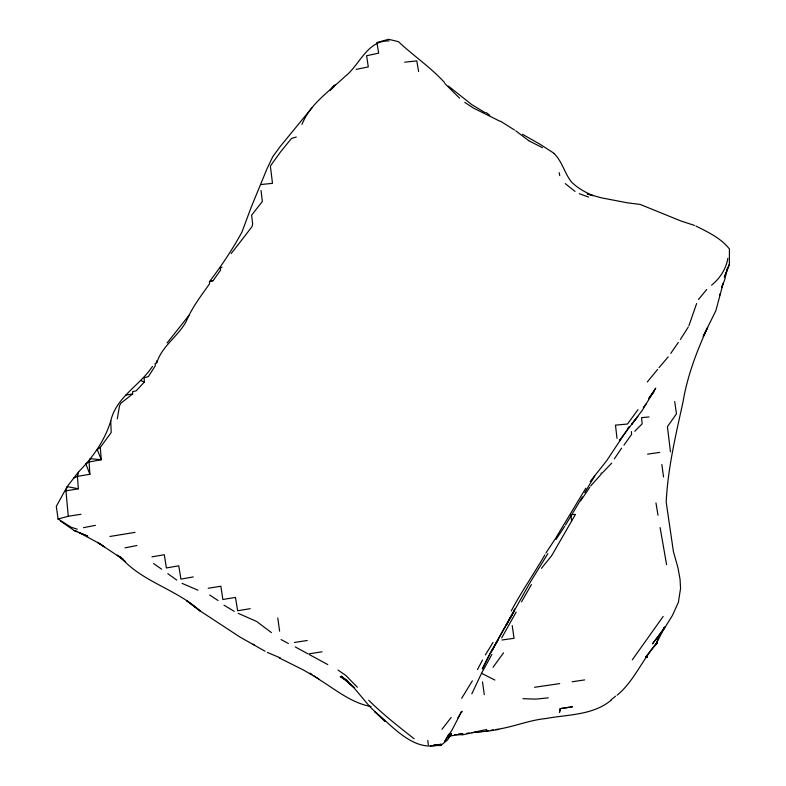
<?xml version="1.0" encoding="UTF-8"?>
<svg xmlns="http://www.w3.org/2000/svg" width="786" height="786" viewBox="0 0 786 786"><rect width="100%" height="100%" fill="white"/><g stroke="black" fill="none" stroke-linecap="round" stroke-linejoin="round"><path stroke-width="1.18" d="M729.379 264.273L724.378 277.085L729.379 264.273L729.437 249.015C720.919 238.06 707.99 232.155 695.924 226.024M678.485 601.536L680.558 588.488L680.067 579.42L678.013 568.003L673.405 551.526L666.194 502.175C667.835 468.063 675.783 435.022 683.044 401.823C687.328 375.954 696.779 351.214 707.655 327.448L703.146 336.457L715.85 310.716L723.267 283.058L721.676 287.303L724.643 279.983L727.639 267.535M117.311 418.8L119.521 405.822L120.789 403.316L132.677 393.943L132.598 391.605L136.165 390.848L144.27 382.134L144.172 377.752L148.416 376.553L155.294 365.765L155.186 363.368L156.738 362.847C162.034 345.83 178 336.575 186.233 321.386C191.931 307.621 201.029 295.89 209.548 283.805L209.459 281.742C221.328 265.943 232.479 249.506 241.911 232.125L251.196 207.239L266.876 169.098L272.86 156.512L280.396 146.275L312.101 107.603M727.865 258.28C726.126 268.95 719.868 278.46 711.556 285.22M719.534 295.772L719.986 293.885M152.464 366.414C140.301 384.776 118.411 395.947 111.612 417.788C106.081 438.735 93.672 456.548 78.629 471.787L77.45 476.355L78.315 488.774L65.936 490.886L68.284 516.255L58.095 519.006L58.252 519.477M433.99 745.187L441.133 744.244L440.75 745.531L433.685 745.501M65.936 490.886L67.183 486.583L78.629 471.787M688.909 325.718L696.632 303.514M664.985 626.668L657.106 641.936L657.165 643.184C642.28 659.159 634.341 681.04 617.118 695.197M471.806 693.871L481.533 673.288L491.879 654.443M678.603 601.84L672.433 615.438L663.757 629.439L652.439 643.881L663.02 629.655M656.674 642.231L658.717 637.81M513.769 610.968L514.84 608.816M472.357 680.853L461.667 698.282M482.26 668.896L488.902 655.603M482.457 668.866L489.747 654.414L530.196 582.338L547.871 553.629M461.323 712.047L452.166 729.742L444.729 741.463L448.767 734.183M477.466 669.593L482.476 660.063M501.684 637.898L516.176 612.048M498.059 639.421L501.252 633.516M497.528 640.403L491.761 650.975L497.931 640.118L489.413 654.581M506.027 625.135L511.833 614.573M512.295 613.728L513.238 612.039M571.56 521.206L570.97 514.692L575.46 514.398L551.968 555.181M521.501 601.889L531.434 584.597M544.865 554.906C533.94 573.77 521.462 591.662 511.234 610.958M584.725 492.675L594.727 475.992M513.582 612.186L506.066 625.41L514.309 610.977M301.971 124.414C310.283 103.644 329.295 91.441 344.808 76.655C359.919 65.061 366.915 40.391 389.099 40.911M501.782 632.534L505.447 626.187M457.865 717.932L461.47 711.684M585.835 488.185L555.486 538.508M582.455 496.919L565.448 525.136M461.687 712.254L462.296 711.222M627.307 429.559L606.93 460.341L590.237 481.533M485.326 654.944L493.019 642.486M680.421 339.444L688.271 327.035M545.916 553L555.289 538.793M556.036 539.451L564.633 526.443M620.724 438.676L619.407 440.641L642.408 410.154L655.73 388.097L648.794 398.689L653.824 391.782L649.334 397.362M580.687 500.79L589.785 487.291M614.308 458.896L621.608 448.167M670.782 353.376L678.338 342.411M663.168 616.42L632.308 659.837M209.459 281.742L213.075 280.71L220.561 270.129L220.365 267.79L222.055 267.23M623.946 445.141L631.62 434.373L631.384 431.553M493.028 667.314L503.541 652.793M627.592 428.684L628.957 426.808M647.251 655.721L647.33 657.135L645.493 657.332L656.241 643.321L657.165 643.184M637.986 409.653L627.493 424.027L615.487 425.128L617.01 438.382M73.363 478.31L77.45 476.355L89.909 474.282L85.821 463.799L89.064 461.971L101.286 459.731L97.238 449.474L100.274 447.381L111.18 432.585L110.767 420.913M167.123 342.932L189.22 315.088M655.416 644.422L656.241 643.321M242.059 239.661L251.982 226.663L252.67 223.971L251.628 215.207L262.367 201.462L261.031 190.467M448.226 737.71L451.518 733.397L447.568 739.901L440.75 745.531M333.716 85.625L329.943 90.508L333.912 86.833L333.716 85.625L335.475 84.859M231.172 253.583L241.616 240.202M441.958 729.31L451.184 717.48M643.341 407.482L646.121 403.925M637.829 416.472L631.62 424.381L635.874 418.997M541.475 568.307L551.595 555.751M698.508 299.446L706.702 289.474M647.271 381.986L657.617 369.43M658.992 367.661L668.179 356.903M590.699 485.964L601.192 474.223L601.074 473.152L602.233 473.044L611.754 463.101M448.393 737.907L451.351 734.851M634.774 431.268L642.162 423.821L641.543 417.641L649.03 416.953M611.056 699.874L615.536 696.209M611.086 700.277C592.713 715.447 567.865 714.425 545.69 718.561C528.624 720.231 512.698 727.305 495.77 729.516M296.312 137.029L291.488 138.444L280.789 151.57L270.374 166.043L272.487 183.325L260.697 184.572M376.769 42.562L388.579 39.3L398.463 41.668C413.377 55.777 430.61 67.213 444.493 82.51M482.054 731.579L474.115 732.346L462.64 734.812L454.711 734.527M486.642 729.526L474.636 732.08L486.819 731.314L498.786 729.457M356.186 69.345L368.29 66.948L366.6 55.747L378.685 53.134L377.025 43.161M124.964 547.852L136.941 545.513M83.444 527.681L95.401 525.362M441.133 744.244C414.173 753.253 393.305 726.569 374.539 711.448L385.14 721.401L369.892 706.761L353.926 687.76L341.409 676.186L354.299 687.711L341.075 676.353L346.705 680.322M109.922 536.474L135.054 532.368M151.934 556.871L164.313 554.72L166.367 567.954L178.766 565.812L180.908 579.095L193.287 576.934M451.125 735.843L462.964 733.839L458.317 734.026M125.888 395.063L132.677 393.943M250.243 608.688L237.637 610.742L235.486 597.429L222.86 599.482L220.856 586.228L208.182 588.262M309.32 653.805L322.044 651.8M68.284 516.255L80.929 514.28M294.445 642.476L307.238 640.482M486.18 730.951L488.578 730.597M490.975 730.233L493.372 729.88M572.198 681.767L584.637 679.919M534.529 687.288L559.711 683.604M647.556 454.151L659.7 452.402M501.9 640.01L514.024 638.311L512.236 625.617M466.884 733.299L469.291 732.984M471.708 732.67L474.115 732.346M404.702 62.202L416.806 60.876L418.614 71.585M548.333 697.86L535.777 699.118L522.955 698.666M430.384 745.776L440.946 744.941L433.774 745.236M210.334 280.759L213.075 280.71M78.315 488.774L67.183 486.583L56.297 506.38L58.095 519.006L71.31 527.327L77.274 529.194M371.071 706.506C352 703.205 336.418 690.305 320.374 680.263L313.889 675.744M694.519 225.425L681.079 221.043L640.217 204.439L627.346 202.808L601.3 197.807L587.26 193.926L592.998 195.626C585.049 192.197 577.229 187.942 571.186 181.635C564.407 172.822 562.196 161.454 554.051 153.476M74.306 530.658L77.008 531.611L74.306 530.658L60.414 521.01M579.292 193.7L588.606 197.09M197.974 590.207L182.038 583.35M238.207 613.345L256.57 621.431L271.425 632.592M75.584 531.12L87.806 536.17L78.679 532.338L99.596 543.627L104.253 546.781L97.582 542.389L122.881 559.229L119.059 556.301L125.318 561.676L120.818 557.402C142.423 582.043 176.103 589.078 199.949 610.82L239.887 637.004L265.029 651.23M267.358 652.439L280.219 657.853M140.684 380.503L144.27 382.134M499.798 121.172L473.585 108.134L464.781 102.416M279.295 657.941L303.622 670.104L318.91 679.084M481.533 673.288L494.885 680.047M529.007 140.841L542.438 147.689M327.782 664.573L309.478 654.659M281.074 639.568L288.374 643.488M295.231 646.907L308.24 653.991M253.033 644.196L254.242 644.884M522.415 134.259L539.923 144.182L553.963 153.26M347.373 680.725L340.259 676.55L348.218 681.727M485.276 112.732L472.042 104.813L448.384 86.077M224.049 605.191L234.267 611.39M514.506 130.014L500.544 121.211M209.675 595.031L218.056 600.504M414.163 738.82C398.6 726.549 382.802 714.297 368.703 700.208M310.057 673.121L311.973 674.427M338.039 670.085L345.781 675.42L357.345 687.259M153.565 563.542L161.611 569.172M167.811 573.672L176.762 580.107M122.881 559.229L117.261 555.181L120.484 557.51M515.734 130.81L528.772 140.704M486.288 112.604L489.757 115.306M565.262 183.61L575.057 191.44M444.827 83.503L459.564 98.152M559.151 172.635L559.76 175.612M660.102 527.593L666.597 564.682M655.966 502.942L658 515.272M674.683 401.508L676.481 413.79L667.422 426.66L670.468 451.822M482.516 681.894L484.284 694.647M277.772 617.953L279.61 631.158M661.851 464.516L663.551 477.014M156.483 360.951L156.738 362.847M427.79 740.481L428.311 744.774M100.274 447.381L101.286 459.731L90.194 458.66L89.064 461.971L89.909 474.282M560.241 708.658L559.504 712.46L560.32 708.628L572.434 706.781L560.32 708.628M664.111 627.69L663.109 629.743L664.15 627.65M647.33 657.135L645.493 657.332L647.33 657.135M199.949 610.82L186.685 600.681L199.939 610.889"/></g></svg>
